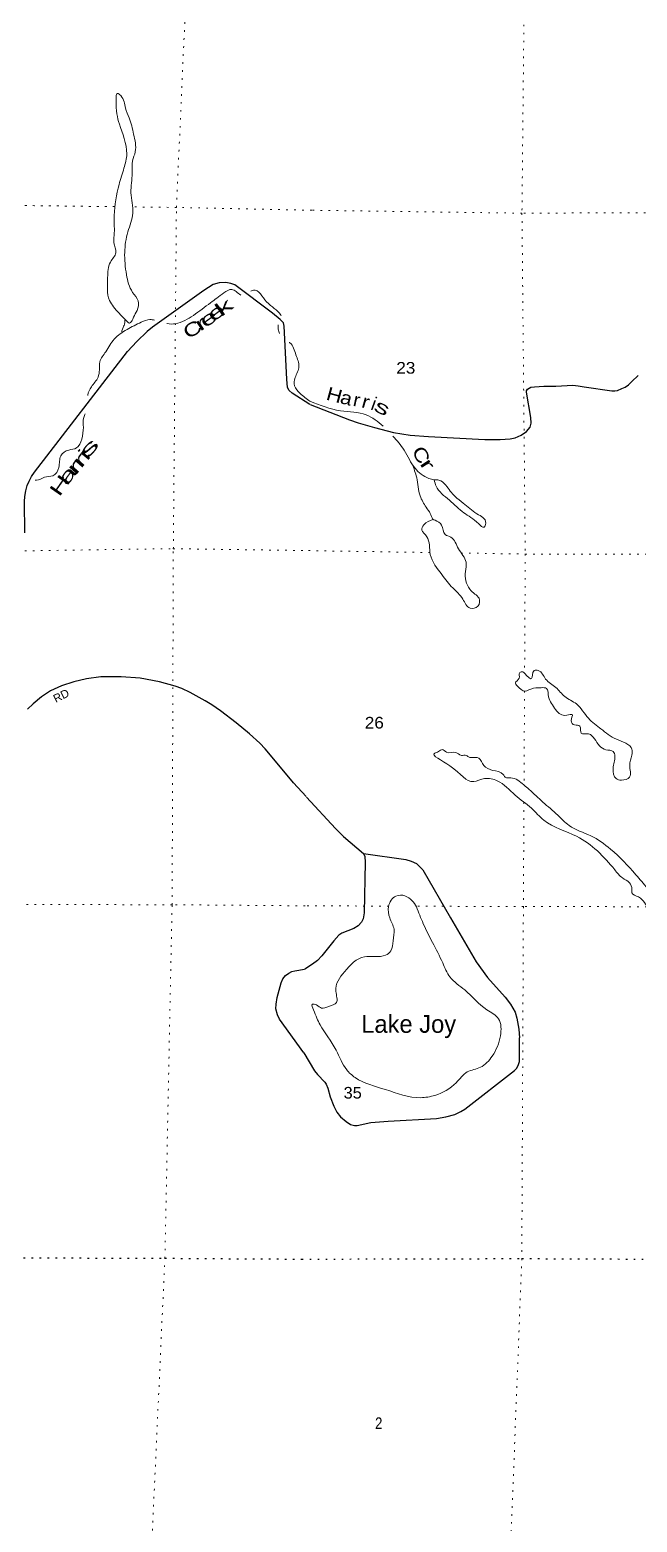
# Model space of a CAD drawing. Header units: feet. Extents: x -248627 to 3, y 0 to 184934.
# Drawn here: x -220970 to -211854, y 65658 to 88069 of the extents above; entities that cross this region are included whole.
import ezdxf
from ezdxf.enums import TextEntityAlignment as Align

# ---------------------------------------------------------------- set-up
doc = ezdxf.new("R2010")
doc.units = ezdxf.units.FT
doc.header["$LTSCALE"] = 80
doc.linetypes.add('DOTTED', pattern=[1.5, 0.3, -1.2])
for name, color, linetype, lineweight in [('29', 7, 'Continuous', 25), ('30', 7, 'Continuous', 13), ('39', 7, 'Continuous', 13), ('41', 7, 'Continuous', 13), ('6', 7, 'DOTTED', 25), ('7', 7, 'DOTTED', 13)]:
    doc.layers.add(name, color=color, linetype=linetype, lineweight=lineweight)

msp = doc.modelspace()

# ---------------------------------------------------------------- linework, layer by layer
at = {"layer": '29'}
msp.add_line((-220900.7, 81427.69), (-219503.6, 83238.76), dxfattribs=at)
for points in [[(-216765.5, 82441.83), (-217034.19, 82611.82), (-217076.47, 82654.12), (-217101.84, 82696.42), (-217114.53, 82823.33), (-217152.58, 83618.6), (-217165.26, 83669.36), (-217211.77, 83720.12), (-217330.15, 83813.19), (-217892.48, 84240.43), (-217951.67, 84261.59), (-218027.77, 84274.28), (-218129.25, 84270.05), (-218218.03, 84244.66), (-218357.56, 84155.83), (-219131.28, 83605.91), (-219211.61, 83538.23), (-219363.82, 83390.17), (-219503.6, 83238.76)], [(-216761.09, 82440.11), (-216170.93, 82209.85), (-216040.42, 82164.6), (-215798.79, 82096.08), (-215509.35, 82023.68), (-215259.98, 81983.61), (-214987.33, 81961.63), (-214139.7, 81915.09), (-213909.7, 81915.09), (-213762.39, 81925.43), (-213687.45, 81943.54), (-213597, 81982.31), (-213516.89, 82036.62), (-213457.45, 82101.25), (-213444.53, 82160.73), (-213452.28, 82246.04), (-213514.31, 82628.71), (-213516.89, 82646.82), (-213498.8, 82672.67), (-213452.28, 82701.11), (-213392.85, 82708.87), (-213255.88, 82716.62), (-213074.98, 82716.62), (-212821.72, 82732.13), (-212741.61, 82724.38), (-212651.16, 82706.28), (-212232.51, 82649.4), (-212187.29, 82645.52), (-212149.82, 82651.99), (-212082.62, 82680.42), (-212032.24, 82704.99), (-211985.72, 82738.6), (-211932.74, 82789.02), (-211838.42, 82875.64)], [(-221045.67, 80517.04), (-221048.68, 80987.44), (-221044.45, 81059.35), (-221029.65, 81146.07), (-221010.63, 81224.33), (-220983.15, 81292.01), (-220945.09, 81359.69), (-220900.7, 81427.69)], [(-216822.2, 76553.12), (-217011.34, 76759.04), (-217232.7, 77028.28), (-217437.78, 77271.47), (-217519.16, 77358.31), (-217674.33, 77497.28), (-217875.07, 77662.29), (-218110.53, 77842.52), (-218236.4, 77931.54), (-218339.48, 77992.33), (-218564.1, 78116.1), (-218689.97, 78179.06), (-218786.54, 78213.8), (-219024.17, 78276.78), (-219316.06, 78331.05), (-219601.44, 78354.94), (-219906.35, 78352.76), (-220122.28, 78324.54), (-220310, 78278.94), (-220495.55, 78215.98), (-220661.57, 78139.97), (-220795.03, 78050.96), (-220921.99, 77948.9), (-221005.53, 77868.57)], [(-216815.59, 76545.6), (-216381.55, 76075.54), (-216261.39, 75955.32), (-215962.16, 75699.59)], [(-215962.16, 75699.59), (-215942.23, 75654.09), (-215935.76, 75567.47), (-215951.27, 74807.31), (-215965.49, 74718.1), (-215992.62, 74667.68), (-216043.02, 74614.68), (-216106.32, 74574.6), (-216287.22, 74502.21), (-216329.87, 74472.47), (-216406.1, 74388.44), (-216587, 74160.91), (-216651.62, 74093.68), (-216726.55, 74036.8), (-216840.27, 73964.43)], [(-215962.16, 75699.59), (-215325.89, 75608.83), (-215244.49, 75584.28), (-215165.67, 75546.78), (-215124.32, 75510.58), (-215072.63, 75453.7), (-214653.98, 74734.9), (-214271.51, 74072.99), (-214100.95, 73835.11), (-213837.35, 73540.35), (-213757.24, 73436.92), (-213687.46, 73317.99), (-213661.62, 73224.9), (-213630.61, 73059.43), (-213620.27, 72930.15)], [(-216859.23, 72707.75), (-217220.77, 73213.35), (-217252.23, 73276.3), (-217277.19, 73365.34), (-217273.94, 73436.98), (-217255.49, 73539.04), (-217197.98, 73756.16), (-217173.02, 73816.96), (-217130.7, 73869.06), (-217081.88, 73903.81), (-217037.39, 73925.52), (-216990.73, 73938.55), (-216847.17, 73960.04)], [(-216859.23, 72707.75), (-216695.58, 72436.3), (-216651.62, 72382), (-216541.81, 72266.95), (-216519.85, 72237.21), (-216496.56, 72175.15), (-216460.38, 72045.87), (-216408.7, 71906.25), (-216363.49, 71817.05), (-216309.22, 71744.66), (-216222.63, 71673.54), (-216155.47, 71629.59), (-216094.73, 71612.79), (-216057.24, 71616.66), (-215850.5, 71658.03), (-215592.07, 71678.72), (-214868.47, 71720.09), (-214723.77, 71743.36), (-214589.37, 71782.14), (-214501.52, 71823.51), (-214439.49, 71859.71), (-213695.22, 72438.88), (-213660.34, 72476.38), (-213634.49, 72530.67), (-213621.57, 72574.63), (-213617.69, 72630.22), (-213620.27, 72930.15)]]:
    msp.add_lwpolyline(points, dxfattribs=at)
at = {"layer": '39'}
for points in [[(-219542.35, 83723.79), (-219714.72, 83910.71), (-219772.61, 84003.97), (-219802.34, 84349.33), (-219762.21, 84579.15), (-219678.29, 84721.87), (-219709.49, 84871.45), (-219702.3, 85020.77), (-219705.39, 85147.95), (-219704.38, 85281.16), (-219632.17, 85746.91), (-219557.58, 85990.61), (-219515.54, 86206.29), (-219625.35, 86651.13), (-219677.18, 87012.8), (-219654.19, 87113.56), (-219605.94, 87080.92), (-219534.6, 86894.72), (-219479.15, 86744.96), (-219412.28, 86502.27), (-219388, 86237.68), (-219427.43, 86100.71), (-219432.86, 85917.07), (-219453.26, 85622.52), (-219425.27, 85315.51), (-219498.12, 85033.45), (-219546.89, 84729.01), (-219519.13, 84391.73), (-219428.17, 84126.67), (-219346.31, 83996.91), (-219361.53, 83853.71), (-219412.81, 83753.15), (-219445.62, 83688.79), (-219476.11, 83664.78), (-219506.28, 83683.16), (-219542.35, 83723.79)], [(-217805.66, 84083.28), (-217874.03, 84139.01), (-217938.61, 84170.6), (-218058.23, 84116.95), (-218259.39, 83969.01), (-218515.42, 83781.1), (-218783.09, 83655.83), (-218910.38, 83656.73), (-218914.61, 83657.75)], [(-217197.35, 83778.37), (-217201.94, 83785.91), (-217416.65, 83985.24), (-217615.39, 84158.22), (-217655.54, 84145.95)], [(-219097.51, 83707.68), (-219168.58, 83717.1), (-219298.2, 83677.65), (-219511.19, 83568.15), (-219704.24, 83424.19), (-219830.95, 83235.35), (-219919.01, 83080.56), (-219925.95, 82963.54), (-219947.01, 82850.65), (-220047.1, 82708.05), (-220100.58, 82583.29), (-220101.26, 82578.75)], [(-219541.32, 83722.63), (-219555.17, 83631.03), (-219571.58, 83598.85), (-219579.94, 83527.58), (-219579.47, 83527.73)], [(-217220.41, 83506.2), (-217241.93, 83574.26), (-217242.53, 83638.04)], [(-216765.68, 82490.77), (-216913.78, 82609.13), (-216997.77, 82724.78), (-216986.76, 82845.81), (-216930.94, 83012.94), (-216976.1, 83186.85), (-217067.69, 83367.14), (-217078.6, 83374.43)], [(-216765.68, 82490.77), (-216305.26, 82347.77), (-215920.87, 82286.22), (-215665.71, 82119.33)], [(-220140.45, 82303.93), (-220161.7, 82248.66), (-220166.87, 82099.33), (-220192.45, 81921.89), (-220270.24, 81789.22), (-220387.68, 81757.76), (-220505.52, 81671.8), (-220535.12, 81498.43), (-220624.98, 81371.9), (-220750.43, 81350.59), (-220872.01, 81305.03), (-220893.16, 81306.55)], [(-215519.66, 81967.85), (-215350.78, 81756.77), (-215188.59, 81484.34), (-214981.7, 81332.65), (-214899.22, 81310.25)], [(-215233.46, 81551.41), (-215162.89, 81343.24), (-215111.45, 81069.12), (-215021.4, 80901.65), (-214959.31, 80804.78), (-214921.34, 80716.03)], [(-214899.22, 81310.25), (-214871.35, 81215.49), (-214672.71, 81005.4), (-214455.87, 80817.42), (-214232.92, 80651.59), (-214152.55, 80598.98), (-214126.16, 80661.35), (-214258.59, 80800.73), (-214465.45, 80962.5), (-214587.95, 81059.55), (-214728.33, 81231.19), (-214828.75, 81308.03), (-214899.22, 81310.25)], [(-214921.34, 80716.03), (-215054.51, 80635.83), (-215087, 80555.35), (-215058.94, 80514.97), (-215008.8, 80456.41), (-214959.35, 80190.35), (-214785.18, 79887.66), (-214622.75, 79687.76), (-214470.28, 79520.11), (-214362, 79382.81), (-214243.1, 79414.7), (-214226.6, 79531.49), (-214288.8, 79596.14), (-214365.07, 79668.88), (-214432.64, 79934.99), (-214422.11, 80073.96), (-214536.22, 80273.73), (-214650.4, 80449.33), (-214734.84, 80489.86), (-214788.74, 80629.02), (-214887.15, 80703.84), (-214923.23, 80720.45)], [(-213540.94, 78402.36), (-213439.29, 78326.54), (-213400.64, 78445.29), (-213338.2, 78449.13), (-213227.89, 78319.89), (-213073.27, 78192.52), (-212940.83, 78055.15), (-212766.01, 77945.86), (-212585.52, 77729.79), (-212396.77, 77570.09), (-212163.72, 77414.3), (-211932.66, 77264.55), (-211932.95, 77175.92), (-211965.68, 77022.91), (-211966.27, 76847.65), (-212089.25, 76801.67), (-212169.72, 76824.06), (-212215.53, 76975.28), (-212188.72, 77162.56), (-212212.66, 77229.1), (-212323.32, 77257.63), (-212417.76, 77316.32), (-212493.92, 77423.31), (-212584.29, 77494.08), (-212694.99, 77508.5), (-212702.9, 77552.85), (-212714.77, 77613.32), (-212793.25, 77629.66), (-212845.39, 77694.28), (-212826.96, 77784.88), (-212911.56, 77775.05), (-213004.14, 77789.42), (-213138.5, 77952.98), (-213184.49, 78049.81), (-213214.26, 78178.83), (-213296.79, 78189.14), (-213447.87, 78169.43), (-213532.55, 78137.45), (-213655.11, 78218.38), (-213681.14, 78260.76), (-213624.52, 78333.12), (-213616.19, 78415.69), (-213571.85, 78427.65), (-213539.72, 78401.37)], [(-213557.4, 76729.37), (-213752.36, 76834.68), (-213834.88, 76845), (-213864.95, 76885.37), (-214023.81, 76948.28), (-214154.45, 77021.18), (-214232.61, 77132.21), (-214327.22, 77140.54), (-214377.55, 77144.72), (-214417.73, 77171.02), (-214492.22, 77173.25), (-214576.65, 77217.82), (-214715.57, 77220.23), (-214779.87, 77260.71), (-214836.35, 77230.65), (-214892.82, 77206.64), (-214663.9, 77016.62), (-214306.28, 76779.88), (-214143.03, 76823.73), (-213953.86, 76792.96), (-213684.77, 76574.62), (-213439.77, 76378.5), (-213253.11, 76198.66), (-212762.6, 75957.52), (-212190.41, 75454.24), (-212074.03, 75333.03), (-211969.57, 75260.21), (-211933.66, 75159.38), (-211931.82, 75109.01), (-211831.35, 75046.27), (-211674.89, 74866.52), (-211582.51, 74793.73), (-211411.91, 74628.05), (-211408.22, 74527.31), (-211441.04, 74348.11), (-211415.24, 74235.23), (-211510.19, 74140.82), (-211496.55, 74005.81), (-211464.57, 73935.21), (-211428.18, 73977.4), (-211399.54, 74112.3), (-211345.04, 74150.41), (-211113.55, 74131.61), (-211032.83, 74181.74), (-211058.45, 74349.02), (-211220.8, 74573.1), (-211449.35, 74871.92), (-211698.02, 75174.81), (-211872.51, 75380.8), (-212251.8, 75764.66), (-212551.15, 75964.96), (-212876.83, 76121.02), (-213045.45, 76274.62), (-213268.3, 76470.67), (-213477.07, 76662.65), (-213557.4, 76729.37)], [(-215166.33, 74898.79), (-215064.49, 74644.67), (-214926.49, 74364.25), (-214772.48, 74055.58), (-214664.44, 73845.76), (-214441.59, 73649.7), (-214108.33, 73352.6), (-213935.62, 73217.13), (-213906.27, 72961.2), (-214030.12, 72657.36), (-214207.88, 72488.66), (-214403.43, 72418.72), (-214571.1, 72256.03), (-214889.87, 72067.58), (-215105.45, 72031.95), (-215632.6, 72154.34), (-216087.06, 72334.95), (-216213.53, 72450.14), (-216373.62, 72746.74), (-216613.98, 73128.18), (-216713.91, 73352.09), (-216729.74, 73434.73), (-216669.36, 73426.49), (-216590.99, 73377.92), (-216482.17, 73403.79), (-216369.22, 73459.87), (-216376.71, 73629.11), (-216246.86, 73922.86), (-215948.09, 74149.64), (-215629.87, 74172.89), (-215551.12, 74237.13), (-215518.4, 74388.12), (-215503.73, 74561.33), (-215567.59, 74732.75), (-215585.14, 74902.02), (-215475.88, 75060.85), (-215338.95, 75062.47), (-215234.47, 74993.67), (-215165.75, 74897.34)], [(-200273.48, 71410.85), (-200494.93, 71423.57), (-201110.27, 71667.1), (-201242.69, 71810.51), (-201199.61, 72046.09), (-201158.73, 72227.28), (-201277.04, 72374.68), (-201395.76, 72399.2), (-201575.27, 72311.08), (-201859.89, 72100.38), (-202059.49, 72022.39), (-202190.08, 72111.4), (-202229.92, 72238.43), (-202185.06, 72405.51), (-202323.31, 72613.41), (-202549.95, 72879.98), (-202646.29, 72972.93), (-202930.37, 72923.39), (-203079.72, 72819.06), (-203321.6, 72745.23), (-203597.4, 72762.14), (-204084.88, 72705.13), (-204572.6, 72575.6), (-205254.15, 72289.49), (-205481.9, 72225.69), (-205969.12, 72245.23), (-206263.21, 72211.83), (-206418.87, 72028.96), (-206471.76, 71867.95), (-206338.02, 71519.05), (-206173.75, 71266.76), (-205967.33, 70974.06), (-205931.96, 70712.07), (-206039.49, 70470.64), (-206213.18, 70316.02), (-206483.64, 70123.41), (-206600.99, 69954.53), (-206666.34, 69682.76), (-206897.07, 69328.87), (-207090.86, 69184.38), (-207374.98, 69122.76), (-207604.64, 69087.16), (-207606.67, 69085.15), (-207844.76, 68936.76), (-208105.27, 68711.89), (-208229.01, 68438.27), (-208381.2, 68088.19), (-208625.53, 67883.41), (-208881.79, 67722.99), (-209134.35, 67465.87), (-209330.76, 67140.08), (-209317.55, 66876.14), (-209254.32, 66515.36), (-209294.27, 66009.83), (-209371.43, 65816.66), (-209575.45, 65623.85), (-209938.24, 65520.15), (-210350.65, 65632.14), (-210607.68, 65844.41), (-210800.08, 66112.9), (-210863.94, 66286.33), (-210994.58, 66357.22), (-211109.41, 66341.43), (-211265, 66176.69), (-211315.9, 66009.64), (-211232.34, 65709.23), (-211166.8, 65437.08), (-211285.31, 64921.7), (-211439.75, 64501.11), (-211664.98, 63988.06), (-211927.78, 63676.57), (-212327.06, 63500.45), (-212500.03, 63561.39), (-212596.33, 63666.42), (-212839.64, 63763.82), (-213292.79, 63736.93), (-213770.6, 63559.02), (-213956.78, 63281.55), (-214020.06, 63025.89), (-214079.19, 62804.47), (-214303.37, 62603.66), (-214628.12, 62435.38), (-214757.47, 62290.71), (-214828.89, 62008.88), (-214859.6, 61857.88), (-214775.31, 61775.04), (-214522.22, 61588.98), (-214396.4, 61278.38), (-214369.51, 60889.49), (-214487.54, 60519.16), (-214726.06, 60243.86)], [(-210701.3, 66146.86), (-210839.37, 66407.13), (-211054.73, 66433.94), (-211312.91, 66301.73), (-211450.6, 66074.49), (-211419.04, 65876.97), (-211333.37, 65602.75), (-211338.36, 65316.7), (-211452.71, 64839.59), (-211501.96, 64565.76), (-211690.48, 64187.57), (-211971.66, 63801.6), (-212139.38, 63624.81), (-212320.68, 63603.17), (-212401.13, 63631.61), (-212471.27, 63730.52), (-212618, 63807.5), (-212980.2, 63881.07), (-213378.91, 63876.18), (-213826.68, 63649.84), (-214135.81, 63334.45), (-214264.08, 62911.77), (-214353.43, 62688.42), (-214547.04, 62596.31), (-214732.56, 62516.27), (-214835.53, 62431.95), (-214978.83, 62331.64), (-215154.77, 62106.53), (-215211.89, 61885.09), (-215149.8, 61786.2), (-214902.38, 61708.93), (-214673.3, 61571.28), (-214549.24, 61335.22), (-214536.17, 61030.99), (-214548.91, 60833.61), (-214571.16, 60803.45), (-214605.24, 60847.87), (-214647.3, 60916.49), (-214677.53, 60906.5), (-214645.76, 60773.45), (-214587.65, 60688.67), (-214592.09, 60565.8), (-214685.31, 60386.78), (-215046.59, 60133.99), (-215417.35, 60056.5), (-215880.93, 59918.84), (-216163.56, 59702.09), (-216359.77, 59434.72), (-216435.16, 59169.03), (-216465.63, 59090.55), (-216613.19, 58921.75), (-216756.84, 58714.67), (-216757.53, 58509.19), (-216607.18, 58309.32), (-216347.69, 58232.02), (-215986.77, 58376.02), (-215890.23, 58343.51), (-215850.62, 58145.97), (-215855.36, 57932.44), (-215920.94, 57592.18), (-216038.66, 57312.5), (-216117.65, 57173.73), (-216095.79, 57089.05), (-216039.99, 56915.64), (-216030.84, 56639.63), (-216117.03, 56156.39), (-216194.16, 55973.29), (-216357.63, 55860.95), (-216637.9, 55748.95), (-216686.65, 55622.18), (-216701.1, 55515.45), (-216799.91, 55471.41), (-216925.02, 55393.21), (-217026.86, 55345.38)]]:
    msp.add_spline(points, degree=3, dxfattribs=at)
at = {"layer": '6'}
for points in [[(-224964.9, 69650.94), (-224304.22, 69638.51), (-218943.51, 69620.68), (-216889.08, 69607.89)], [(-216889.08, 69607.89), (-213585.22, 69616.16), (-208251.33, 69592.66), (-206856.69, 69580.36)]]:
    msp.add_lwpolyline(points, dxfattribs=at)
at = {"layer": '7'}
for p, q in [((-216786.63, 80247.78), (-214969.76, 80219.02)), ((-213544.51, 78138.76), (-213551.93, 76724.82)), ((-215583.88, 74909.18), (-216837.99, 74913.52))]:
    msp.add_line(p, q, dxfattribs=at)
for points in [[(-219295.37, 54046.81), (-219216.55, 59407.25), (-219168.58, 64695.24), (-218943.51, 69620.68), (-218834.75, 74930.45), (-218816.66, 80277.19), (-218769.92, 85401.7), (-218526.85, 90811.07), (-218470.99, 92814.51)], [(-213393.26, 92765.78), (-213528.89, 90665.76), (-213583.03, 85315.34), (-213533.71, 80196.29), (-213543.12, 78404.15)], [(-219694.38, 85413.2), (-224055.51, 85467.44), (-229430.35, 85755.85), (-234751.71, 85900.56), (-238524.4, 86426.44)], [(-219701.95, 85413.29), (-224055.51, 85467.44), (-229430.35, 85755.85), (-234751.71, 85900.56), (-237149.83, 86234.84)], [(-216737.41, 85359.56), (-218769.92, 85401.7), (-219426.94, 85409.88)], [(-208251, 85336.17), (-213583.03, 85315.34), (-216737.41, 85359.56)], [(-247752.78, 80767.11), (-245443.47, 80760.72), (-239884.41, 81054.34), (-234783.96, 80553.92), (-229333.69, 80412.08), (-224165.96, 80200.07), (-218816.66, 80277.19), (-216786.63, 80247.78)], [(-214497.82, 80211.55), (-213533.71, 80196.29), (-209840.28, 80188.4)], [(-213553.27, 76469.39), (-213561.49, 74902.2), (-213585.22, 69616.16), (-213785.81, 64431.35), (-213809.64, 63662.11)], [(-216837.99, 74913.52), (-218834.75, 74930.45), (-224163.25, 74933.92), (-229422.11, 75060.03), (-234883.2, 75165.37), (-239978.75, 75243.89), (-245524.36, 75394.24), (-246087.24, 75398.76)], [(-211709.34, 74900.34), (-213561.49, 74902.2), (-215173.19, 74907.77)]]:
    msp.add_lwpolyline(points, dxfattribs=at)

# ---------------------------------------------------------------- texts
at = {"layer": '30', "width": 1.05}
msp.add_text('RD', height=120, rotation=26.714, dxfattribs=at).set_placement((-220581.7, 77960.6))
at = {"layer": '41'}
for s, rotation, width, p in [('e', 36.261, 1.7, (-218234.18, 83657.19)), ('e', 36.362, 1.7, (-218119.02, 83748.34)), ('k', 36.302, 1.9, (-218001.11, 83824.08)), ('C', 32.045, 1.4, (-218478.73, 83488.22)), ('r', 33.448, 1.8, (-218349.79, 83577.43)), ('H', 344.746, 1.2, (-216423.93, 82488.39)), ('a', 345.746, 1.15, (-216242.52, 82443.75)), ('r', 347.872, 1.1, (-216082.81, 82415.08)), ('r', 344.153, 1.2, (-215953.22, 82390.26)), ('s', 333.305, 1.65, (-215724.48, 82309.41)), ('s', 48.461, 2.2, (-220010.99, 81723.26)), ('C', 297.771, 1.3, (-215183.8, 81638.99)), ('r', 48.747, 2.1, (-220227.71, 81437.07)), ('r', 48.747, 2.1, (-220146.54, 81538.51)), ('i', 50.604, 1.65, (-220077.52, 81626.08)), ('r', 303.27, 1.75, (-215082, 81488.93)), ('H', 55.034, 1.6, (-220438.98, 81171.61)), ('a', 51.89, 1.85, (-220331.16, 81319.52))]:
    msp.add_text(s, height=200, rotation=rotation, dxfattribs=dict(at, width=width)).set_placement(p, align=Align.CENTER)
msp.add_text('i', height=200, rotation=339.946, dxfattribs=at).set_placement((-215838.54, 82360.71), align=Align.CENTER)
msp.add_text('Lake Joy', height=266.2, dxfattribs=at).set_placement((-215995.89, 73006.38))
at = {"layer": '7'}
for s, width, p in [('23', 1.1, (-215469.77, 82905.39)), ('26', 1.1, (-215942.67, 77576.33)), ('35', 1.05, (-216260.57, 72018.75)), ('2', 0.85, (-215788.59, 67056.03))]:
    msp.add_text(s, height=175, dxfattribs=dict(at, width=width)).set_placement(p)

doc.saveas('drawing.dxf')
